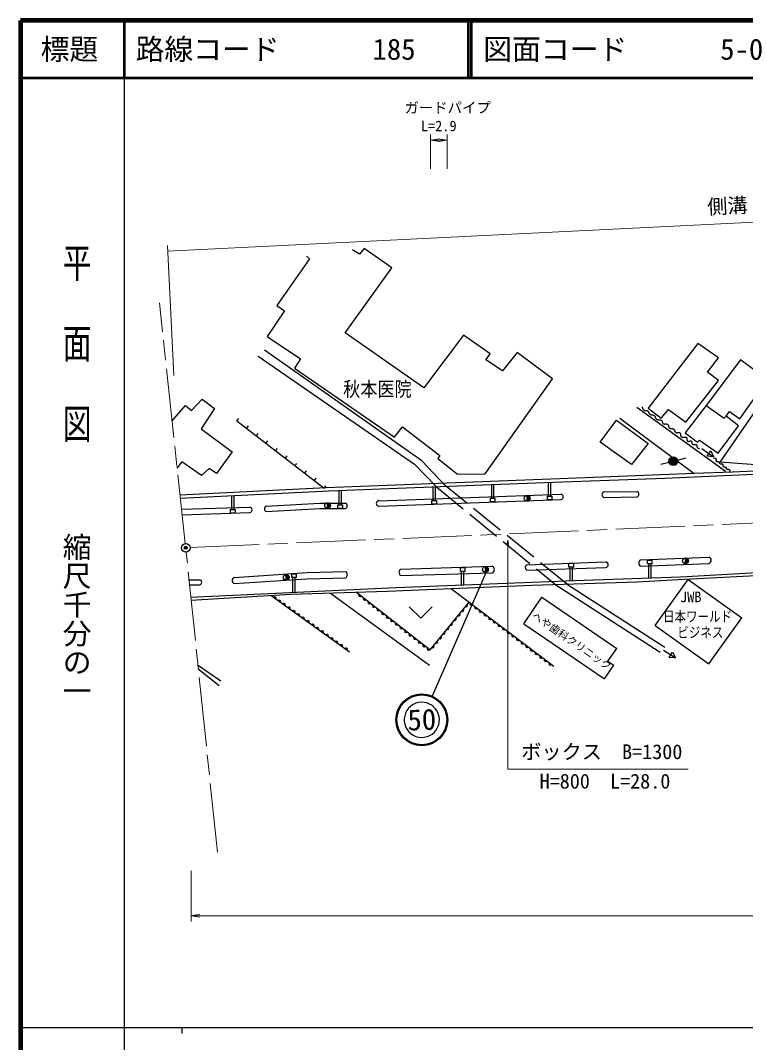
# Model space of a CAD drawing. Units: millimetres, scale not verified. Extents: x 40000 to 680000, y 20000 to 380000.
# Drawn here: x 40000 to 165925, y 202409 to 380000 of the extents above; entities that cross this region are included whole.
import ezdxf
from ezdxf.enums import TextEntityAlignment as Align

# ---------------------------------------------------------------- set-up
doc = ezdxf.new("R2010")
doc.units = ezdxf.units.MM
doc.header["$LTSCALE"] = 1000
doc.header["$PDMODE"] = 32
doc.header["$PDSIZE"] = 500
doc.linetypes.add('CHAIN', pattern=[18.5, 12, -1.5, 3.5, -1.5])
doc.linetypes.add('DASHED', pattern=[7.5, 6, -1.5])
for name, color, linetype, lineweight in [('M-BGD', 7, 'Continuous', 25), ('M-BGD-EXST', 7, 'Continuous', 25), ('M-BMK', 2, 'CHAIN', 13), ('M-BMK-SRVR', 3, 'Continuous', 25), ('M-STR-HTXT', 7, 'Continuous', 13), ('M-STR-STRC', 7, 'Continuous', 25), ('M-TTL', 2, 'Continuous', 140), ('M-TTL-BAND', 7, 'Continuous', 25), ('M-TTL-LINE', 7, 'Continuous', 50)]:
    doc.layers.add(name, color=color, linetype=linetype, lineweight=lineweight)
doc.layers.add('M-OTRS', color=6, linetype='Continuous')
doc.layers.add('M-TTL-TXT', color=7, linetype='Continuous')
doc.styles.add('@ＭＳ ゴシック', font='')
doc.styles.add('ＭＳ ゴシック', font='')
doc.styles.get('@ＭＳ ゴシック').set_extended_font_data('@MS Gothic')
doc.styles.get('ＭＳ ゴシック').set_extended_font_data('MS Gothic')

# ---------------------------------------------------------------- blocks, each defined once
blk = doc.blocks.new('open_arrow')
at = {"color": 0, "linetype": 'Continuous', "lineweight": -2}
blk.add_lwpolyline([(7.5, 1.25), (0, 0), (7.5, -1.25)], dxfattribs=at)

msp = doc.modelspace()

# ---------------------------------------------------------------- linework, layer by layer
at = {"layer": 'M-BGD'}
for p, q in [((98861, 339362), (97680, 340165)), ((99711, 340402), (98861, 339362)), ((104482, 337001), (99711, 340402)), ((90217, 338607), (84548, 330482)), ((89650, 339032), (90217, 338607)), ((96404, 325711), (104482, 337001)), ((84548, 330482), (85871, 329537)), ((85871, 329537), (82848, 325097)), ((82848, 325097), (88611, 321177)), ((110032, 316170), (96404, 325711)), ((116928, 325333), (110032, 316170)), ((121557, 322074), (116928, 325333)), ((157649, 323890), (148997, 312630)), ((161211, 321377), (157649, 323890)), ((81289, 321696), (108449, 302897)), ((109725, 303463), (82375, 322736)), ((120802, 321035), (121557, 322074)), ((126234, 322310), (123730, 319098)), ((132421, 317729), (126234, 322310)), ((88611, 321177), (87619, 319571)), ((123730, 319098), (120802, 321035)), ((165060, 321059), (159080, 313075)), ((159335, 318896), (161211, 321377)), ((169736, 317560), (165060, 321059)), ((87619, 319571), (104954, 307573)), ((161243, 317433), (159335, 318896)), ((120707, 301243), (132421, 317729)), ((155581, 310181), (161243, 317433)), ((164933, 310754), (169736, 317560)), ((161545, 303279), (169497, 314825)), ((66297, 310403), (68642, 313076)), ((68642, 313076), (69705, 312249)), ((69705, 312249), (71570, 314186)), ((73696, 312604), (71405, 309061)), ((71570, 314186), (73696, 312604)), ((162436, 301625), (147041, 312726)), ((148997, 312630), (151287, 310913)), ((159080, 313075), (155454, 308336)), ((159080, 313075), (162229, 310881)), ((77605, 310454), (77910, 310850)), ((144067, 310881), (157013, 301307)), ((151287, 310913), (152528, 312408)), ((152528, 312408), (155581, 310181)), ((162229, 310881), (162579, 311262)), ((162579, 311262), (163152, 312058)), ((164678, 309577), (162579, 311262)), ((163152, 312058), (164933, 310754)), ((71405, 309061), (76790, 305046)), ((77605, 310454), (92752, 298748)), ((79288, 309154), (79593, 309549)), ((104954, 307573), (106371, 309368)), ((106371, 309368), (112842, 304408)), ((140664, 306746), (143495, 310531)), ((143495, 310531), (149029, 306523)), ((161180, 304837), (164678, 309577)), ((80971, 307853), (81276, 308248)), ((155422, 308368), (157585, 306746)), ((82654, 306552), (82959, 306948)), ((84337, 305251), (84642, 305647)), ((146103, 302865), (140664, 306746)), ((149029, 306523), (146103, 302865)), ((157585, 306746), (157903, 307096)), ((157903, 307096), (161180, 304837)), ((158317, 305634), (160358, 304191)), ((76790, 305046), (74050, 301267)), ((86020, 303951), (86325, 304346)), ((112842, 304408), (112464, 303889)), ((112464, 303889), (115889, 301149)), ((159245, 304294), (159890, 305206)), ((160358, 304191), (159245, 304294)), ((159890, 305206), (160358, 304191)), ((68051, 303322), (67161, 302227)), ((71429, 300913), (68051, 303322)), ((72798, 302164), (71429, 300913)), ((74050, 301267), (72798, 302164)), ((87703, 302650), (88008, 303045)), ((108449, 302897), (112246, 298973)), ((113731, 299182), (109725, 303463)), ((174905, 302197), (161545, 303279)), ((185088, 302356), (163668, 301540)), ((89386, 301349), (89691, 301745)), ((91069, 300048), (91374, 300444)), ((115889, 301149), (120707, 301243)), ((138049, 300540), (121623, 299891)), ((132568, 299789), (151897, 300472)), ((157013, 301307), (138049, 300540)), ((151897, 300472), (179575, 301735)), ((163668, 301540), (157013, 301307)), ((93092, 298764), (67659, 297508)), ((92752, 298748), (93057, 299143)), ((92752, 298748), (93057, 299143)), ((121623, 299891), (93092, 298764)), ((93604, 298286), (121845, 299345)), ((121845, 299345), (132568, 299789)), ((67712, 297010), (93604, 298286)), ((102298, 296560), (133913, 297709)), ((102298, 295602), (133913, 296751)), ((111409, 296586), (111409, 295986)), ((111409, 296586), (112259, 296586)), ((112259, 296586), (112259, 295986)), ((121556, 297017), (121556, 296417)), ((121556, 297017), (122406, 297017)), ((122406, 297017), (122406, 296417)), ((131445, 297360), (131445, 296760)), ((131445, 297360), (132295, 297360)), ((131445, 296760), (132295, 296760)), ((132295, 297360), (132295, 296760)), ((141352, 298077), (147115, 298163)), ((141352, 297126), (147115, 297212)), ((67914, 295092), (79863, 295456)), ((76422, 295043), (77272, 295043)), ((76422, 295043), (76422, 294443)), ((77272, 295043), (77272, 294443)), ((82691, 295594), (91984, 296137)), ((82691, 294671), (91984, 295213)), ((91984, 296137), (96428, 296114)), ((91984, 295213), (96428, 295190)), ((95057, 295857), (95057, 295257)), ((95057, 295857), (95907, 295857)), ((95057, 295257), (95907, 295257)), ((95907, 295857), (95907, 295257)), ((111409, 295986), (112259, 295986)), ((121556, 296417), (122406, 296417)), ((68016, 294125), (79863, 294486)), ((76422, 294443), (77272, 294443)), ((147738, 286278), (159597, 286771)), ((149735, 286182), (148885, 286182)), ((148885, 285582), (148885, 286182)), ((149735, 285582), (149735, 286182)), ((89710, 284057), (96488, 284243)), ((106028, 284686), (121910, 285158)), ((117246, 284868), (116396, 284868)), ((116396, 284268), (116396, 284868)), ((117246, 284268), (116396, 284268)), ((117246, 284268), (117246, 284868)), ((127969, 285438), (141686, 285909)), ((127969, 284481), (141686, 284952)), ((136078, 285621), (135228, 285621)), ((135228, 285021), (135228, 285621)), ((136078, 285021), (135228, 285021)), ((136078, 285021), (136078, 285621)), ((147738, 285173), (159597, 285666)), ((149735, 285582), (148885, 285582)), ((154637, 283309), (176265, 284557)), ((69211, 282817), (71132, 282828)), ((77157, 283240), (89710, 284057)), ((77157, 282163), (89710, 282980)), ((87952, 283794), (87102, 283794)), ((87102, 283194), (87102, 283794)), ((87952, 283194), (87102, 283194)), ((87952, 283194), (87952, 283794)), ((89710, 282980), (96488, 283166)), ((105175, 281473), (136203, 282684)), ((106028, 283541), (121910, 284013)), ((147091, 282427), (128804, 281803)), ((136203, 282684), (154637, 283309)), ((154251, 282794), (147091, 282427)), ((150216, 274851), (155940, 282885)), ((179863, 284116), (154251, 282794)), ((155940, 282885), (165284, 276228)), ((69304, 281933), (71132, 281943)), ((69529, 279802), (105175, 281473)), ((103688, 280775), (86944, 280261)), ((111095, 270651), (98389, 280612)), ((128804, 281803), (103688, 280775)), ((114852, 281232), (132633, 267784)), ((132998, 281946), (151078, 270266)), ((135007, 282015), (151934, 271079)), ((86944, 280261), (69591, 279222)), ((97154, 270266), (83513, 280055)), ((93861, 280473), (111042, 267998)), ((117863, 278954), (111095, 270651)), ((127410, 275173), (130554, 279777)), ((130554, 279777), (143546, 270904)), ((159561, 268194), (165284, 276228)), ((127410, 275173), (141442, 265590)), ((150216, 274851), (159561, 268194)), ((142026, 268679), (143546, 270904)), ((151649, 270597), (153763, 269263)), ((152646, 269307), (153243, 270252)), ((153243, 270252), (153763, 269263)), ((142026, 268679), (143066, 267968)), ((153763, 269263), (152646, 269307)), ((70774, 268019), (74825, 265241)), ((74517, 264372), (70854, 267258)), ((141442, 265590), (143066, 267968))]:
    msp.add_line(p, q, dxfattribs=at)
at = {"layer": 'M-BGD', "linetype": 'DASHED'}
for p, q in [((95681, 298364), (95681, 295857)), ((111632, 298962), (111632, 296586)), ((112032, 298977), (112032, 296586)), ((112246, 298973), (132998, 281946)), ((135007, 282015), (113731, 299182)), ((121779, 299342), (121779, 297017)), ((122179, 299359), (122179, 297017)), ((131668, 299752), (131668, 297360)), ((132068, 299768), (132068, 297360)), ((76645, 297451), (76645, 295043)), ((77045, 297470), (77045, 295043)), ((95281, 298349), (95281, 295857)), ((116622, 281920), (116622, 284268)), ((117022, 281935), (117022, 284268)), ((135454, 282655), (135454, 285021)), ((135854, 282673), (135854, 285021)), ((149112, 283121), (149112, 285582)), ((149512, 283135), (149512, 285582)), ((87329, 280636), (87329, 283194)), ((87729, 280655), (87729, 283194))]:
    msp.add_line(p, q, dxfattribs=at)
at = {"layer": 'M-BGD'}
for points in [[(147964, 312881), (147973, 312810), (147989, 312740), (148011, 312670), (148039, 312602), (148072, 312536), (148110, 312473), (148153, 312414), (148200, 312359), (148252, 312310), (148308, 312266), (148361, 312239), (148418, 312223), (148479, 312217), (148542, 312216), (148607, 312219), (148672, 312222), (148735, 312222), (148796, 312217), (148855, 312202), (148908, 312176), (148963, 312132), (149007, 312078), (149045, 312017), (149077, 311951), (149107, 311882), (149136, 311812), (149167, 311745), (149203, 311682), (149246, 311625), (149298, 311577), (149368, 311534), (149445, 311505), (149526, 311484), (149611, 311470), (149697, 311459), (149783, 311448), (149867, 311434), (149948, 311412), (150024, 311381), (150092, 311337), (150141, 311288), (150180, 311230), (150212, 311166), (150239, 311097), (150263, 311027), (150287, 310957), (150314, 310889), (150347, 310826), (150387, 310770), (150437, 310722), (150513, 310678), (150596, 310651), (150685, 310636), (150778, 310629), (150872, 310626), (150967, 310622), (151059, 310615), (151148, 310599), (151231, 310572), (151307, 310527), (151353, 310482), (151390, 310427), (151418, 310366), (151442, 310301), (151462, 310233), (151483, 310165), (151507, 310100), (151536, 310040), (151573, 309986), (151621, 309943), (151690, 309907), (151765, 309887), (151844, 309879), (151928, 309880), (152012, 309884), (152097, 309889), (152180, 309889), (152259, 309881), (152333, 309860), (152401, 309823), (152451, 309774), (152490, 309716), (152518, 309649), (152541, 309578), (152560, 309503), (152580, 309429), (152602, 309356), (152630, 309289), (152667, 309229), (152716, 309178), (152776, 309141), (152843, 309117), (152914, 309103), (152989, 309096), (153065, 309092), (153142, 309089), (153217, 309082), (153290, 309070), (153358, 309048), (153420, 309013), (153472, 308966), (153514, 308910), (153548, 308846), (153577, 308778), (153604, 308708), (153631, 308638), (153662, 308571), (153697, 308510), (153741, 308457), (153795, 308414), (153861, 308385), (153934, 308373), (154010, 308373), (154089, 308382), (154169, 308393), (154249, 308404), (154326, 308410), (154400, 308407), (154468, 308389), (154530, 308354), (154578, 308300), (154610, 308234), (154628, 308159), (154638, 308079), (154643, 307995), (154648, 307911), (154658, 307831), (154676, 307755), (154706, 307689), (154754, 307634), (154831, 307589), (154918, 307567), (155012, 307563), (155111, 307570), (155213, 307583), (155314, 307596), (155413, 307603), (155507, 307598), (155593, 307575), (155669, 307529), (155710, 307479), (155735, 307419), (155748, 307350), (155753, 307277), (155754, 307201), (155755, 307125), (155761, 307053), (155776, 306987), (155804, 306930), (155849, 306885), (155902, 306860), (155960, 306854), (156023, 306863), (156087, 306881), (156154, 306904), (156220, 306927), (156286, 306946), (156349, 306955), (156408, 306952), (156463, 306930), (156504, 306894), (156532, 306848), (156552, 306795), (156564, 306736), (156573, 306675), (156582, 306612), (156594, 306552), (156611, 306496), (156636, 306446), (156673, 306405), (156735, 306368), (156804, 306348), (156879, 306340), (156958, 306340), (157039, 306344), (157119, 306348), (157197, 306347), (157270, 306337), (157337, 306314), (157396, 306274), (157421, 306243), (157437, 306206), (157447, 306166), (157452, 306124), (157454, 306079), (157455, 306034), (157458, 305990), (157464, 305947), (157475, 305907), (157494, 305870), (157524, 305830), (157557, 305792), (157593, 305757), (157631, 305724), (157672, 305693), (157714, 305665), (157759, 305640), (157804, 305618), (157851, 305599), (157898, 305583)], [(163254, 301608), (163264, 301636), (163269, 301665), (163270, 301695), (163266, 301727), (163259, 301758), (163248, 301788), (163234, 301817), (163218, 301845), (163199, 301870), (163179, 301893), (163137, 301924), (163087, 301943), (163033, 301953), (162975, 301957), (162915, 301959), (162856, 301960), (162798, 301964), (162744, 301975), (162696, 301995), (162654, 302028), (162641, 302047), (162633, 302069), (162630, 302094), (162629, 302120), (162630, 302146), (162632, 302173), (162631, 302199), (162629, 302224), (162622, 302247), (162609, 302268), (162569, 302305), (162520, 302331), (162466, 302349), (162407, 302362), (162346, 302372), (162286, 302382), (162227, 302395), (162173, 302413), (162125, 302440), (162085, 302477), (162066, 302511), (162056, 302549), (162053, 302589), (162055, 302632), (162059, 302676), (162062, 302719), (162063, 302761), (162059, 302801), (162047, 302836), (162025, 302867), (161984, 302897), (161936, 302914), (161884, 302921), (161827, 302921), (161769, 302917), (161711, 302913), (161653, 302911), (161598, 302915), (161547, 302928), (161501, 302953), (161484, 302971), (161470, 302991), (161460, 303014), (161452, 303039), (161446, 303065), (161439, 303091), (161432, 303116), (161423, 303141), (161411, 303163), (161395, 303182), (161346, 303219), (161288, 303246), (161225, 303265), (161158, 303280), (161091, 303292), (161024, 303306), (160962, 303324), (160905, 303348), (160857, 303382), (160819, 303429), (160808, 303459), (160807, 303491), (160813, 303525), (160825, 303560), (160838, 303596), (160852, 303631), (160863, 303666), (160869, 303699), (160867, 303731), (160855, 303761), (160829, 303796), (160796, 303828), (160759, 303855), (160718, 303877), (160674, 303895), (160628, 303909), (160580, 303917), (160533, 303921), (160487, 303920), (160442, 303914)]]:
    msp.add_lwpolyline(points, dxfattribs=at)
for centre, radius, start, end in [((133738, 297226), 514, 291.09968, 70.15492), ((141463, 297602), 488, 103.19274, 256.80726), ((146826, 297687), 556, 301.24521, 58.75479), ((79736, 294971), 501, 284.67639, 75.32361), ((82867, 295133), 494, 110.83242, 249.16758), ((96270, 295652), 488, 288.82889, 71.17111), ((102273, 296081), 480, 87.00253, 272.99747), ((147983, 285726), 604, 113.93125, 246.06875), ((159358, 286218), 602, 293.35608, 66.64392), ((96151, 283704), 635, 302.01528, 57.98472), ((106423, 284115), 694, 124.72238, 235.86085), ((121692, 284586), 613, 290.92155, 69.07845), ((128184, 284959), 525, 114.20891, 245.92893), ((141581, 285431), 490, 282.48468, 77.51532), ((71044, 282386), 451, 281.33132, 78.66868), ((77335, 282701), 567, 108.31528, 251.68472), ((84131, 279607), 254, 325.33166, 143.33694), ((84958, 279014), 254, 325.33166, 143.33694), ((98986, 280147), 252, 142.42522, 321.38759), ((99780, 279525), 252, 142.42522, 321.38759), ((100574, 278902), 252, 142.42522, 321.38759), ((85784, 278420), 254, 325.33166, 143.33694), ((86611, 277827), 254, 325.33166, 143.33694), ((87438, 277234), 254, 325.33166, 143.33694), ((101368, 278279), 252, 142.42522, 321.38759), ((102162, 277657), 252, 142.42522, 321.38759), ((102956, 277034), 252, 142.42522, 321.38759), ((116731, 277574), 255, 231.96113, 49.66782), ((117376, 278365), 255, 231.96113, 49.66782), ((118289, 278637), 253, 143.65802, 322.13915), ((119097, 278025), 253, 143.65802, 322.13915), ((119906, 277414), 253, 143.65802, 322.13915), ((88264, 276640), 254, 325.33166, 143.33694), ((89091, 276047), 254, 325.33166, 143.33694), ((89918, 275454), 254, 325.33166, 143.33694), ((103751, 276412), 252, 142.42522, 321.38759), ((104545, 275789), 252, 142.42522, 321.38759), ((105339, 275167), 252, 142.42522, 321.38759), ((114798, 275201), 255, 231.96113, 49.66782), ((115442, 275992), 255, 231.96113, 49.66782), ((116087, 276783), 255, 231.96113, 49.66782), ((120714, 276803), 253, 143.65802, 322.13915), ((121522, 276192), 253, 143.65802, 322.13915), ((122330, 275580), 253, 143.65802, 322.13915), ((90744, 274861), 254, 325.33166, 143.33694), ((91571, 274267), 254, 325.33166, 143.33694), ((92398, 273674), 254, 325.33166, 143.33694), ((106133, 274544), 252, 142.42522, 321.38759), ((106927, 273921), 252, 142.42522, 321.38759), ((113508, 273620), 255, 231.96113, 49.66782), ((114153, 274411), 255, 231.96113, 49.66782), ((123138, 274969), 253, 143.65802, 322.13915), ((123947, 274358), 253, 143.65802, 322.13915), ((124755, 273746), 253, 143.65802, 322.13915), ((93225, 273081), 254, 325.33166, 143.33694), ((94051, 272487), 254, 325.33166, 143.33694), ((94878, 271894), 254, 325.33166, 143.33694), ((107721, 273299), 252, 142.42522, 321.38759), ((108515, 272676), 252, 142.42522, 321.38759), ((109310, 272054), 252, 142.42522, 321.38759), ((112219, 272038), 255, 231.96113, 49.66782), ((112864, 272829), 255, 231.96113, 49.66782), ((125563, 273135), 253, 143.65802, 322.13915), ((126371, 272524), 253, 143.65802, 322.13915), ((127179, 271913), 253, 143.65802, 322.13915), ((95705, 271301), 254, 325.33166, 143.33694), ((96531, 270707), 254, 325.33166, 143.33694), ((110104, 271431), 252, 142.42522, 321.38759), ((110898, 270809), 252, 142.42522, 321.38759), ((111575, 271248), 255, 231.96113, 49.66782), ((127988, 271301), 253, 143.65802, 322.13915), ((128796, 270690), 253, 143.65802, 322.13915), ((129604, 270079), 253, 143.65802, 322.13915), ((130412, 269468), 253, 143.65802, 322.13915), ((131220, 268856), 253, 143.65802, 322.13915), ((132029, 268245), 253, 143.65802, 322.13915)]:
    msp.add_arc(centre, radius, start, end, dxfattribs=at)
at = {"layer": 'M-BGD-EXST'}
for p, q in [((152691, 303706), (154066, 303706)), ((152778, 303856), (152778, 302956)), ((152778, 303856), (153978, 303856)), ((152928, 304006), (152928, 302806)), ((152928, 304006), (153828, 304006)), ((153078, 304093), (153078, 302718)), ((153228, 304141), (153228, 302671)), ((153378, 304156), (153378, 302656)), ((153528, 304141), (153528, 302671)), ((153678, 304093), (153678, 302718)), ((153828, 304006), (153828, 302806)), ((153978, 303856), (153978, 302956)), ((154103, 303600), (155552, 303988)), ((152654, 303212), (151205, 302823)), ((152628, 303406), (154128, 303406)), ((152644, 303556), (154113, 303556)), ((152644, 303256), (154113, 303256)), ((152691, 303106), (154066, 303106)), ((152778, 302956), (153978, 302956)), ((152928, 302806), (153828, 302806)), ((128001, 296464), (128001, 297464)), ((128042, 296466), (128042, 297462)), ((128084, 296471), (128084, 297457)), ((128126, 296480), (128126, 297448)), ((128167, 296493), (128167, 297436)), ((128209, 296510), (128209, 297419)), ((128251, 296531), (128251, 297397)), ((128292, 296558), (128292, 297370)), ((128334, 296592), (128334, 297337)), ((128376, 296634), (128376, 297295)), ((128417, 296688), (128417, 297241)), ((128459, 296764), (128459, 297164)), ((93335, 295205), (93335, 296205)), ((93376, 295206), (93376, 296203)), ((93418, 295212), (93418, 296198)), ((93460, 295221), (93460, 296189)), ((93501, 295233), (93501, 296176)), ((93543, 295250), (93543, 296159)), ((93585, 295272), (93585, 296138)), ((93626, 295299), (93626, 296111)), ((93668, 295332), (93668, 296077)), ((93710, 295374), (93710, 296035)), ((93751, 295428), (93751, 295981)), ((93793, 295505), (93793, 295905)), ((155492, 285620), (155492, 286620)), ((155533, 285622), (155533, 286618)), ((155575, 285627), (155575, 286613)), ((155617, 285636), (155617, 286604)), ((155658, 285649), (155658, 286591)), ((155700, 285666), (155700, 286575)), ((155742, 285687), (155742, 286553)), ((155783, 285714), (155783, 286526)), ((155825, 285747), (155825, 286493)), ((155867, 285789), (155867, 286451)), ((155908, 285844), (155908, 286396)), ((155950, 285920), (155950, 286320)), ((120750, 284117), (120750, 285117)), ((120792, 284119), (120792, 285116)), ((120834, 284124), (120834, 285110)), ((120875, 284133), (120875, 285101)), ((120917, 284146), (120917, 285089)), ((120959, 284163), (120959, 285072)), ((121000, 284184), (121000, 285050)), ((121042, 284211), (121042, 285023)), ((121084, 284245), (121084, 284990)), ((121125, 284287), (121125, 284948)), ((121167, 284341), (121167, 284894)), ((121209, 284418), (121209, 284817)), ((86170, 282722), (86170, 283722)), ((86212, 282724), (86212, 283720)), ((86254, 282729), (86254, 283715)), ((86295, 282738), (86295, 283706)), ((86337, 282751), (86337, 283693)), ((86379, 282767), (86379, 283676)), ((86420, 282789), (86420, 283655)), ((86462, 282816), (86462, 283628)), ((86504, 282849), (86504, 283595)), ((86545, 282891), (86545, 283553)), ((86587, 282946), (86587, 283498)), ((86629, 283022), (86629, 283422)), ((107525, 278131), (109525, 276131)), ((109525, 276131), (111525, 278131))]:
    msp.add_line(p, q, dxfattribs=at)
for centre, radius in [((153378, 303406), 750), ((128001, 296964), 500), ((93335, 295705), 500), ((155492, 286120), 500), ((120750, 284617), 500), ((86170, 283222), 500)]:
    msp.add_circle(centre, radius, dxfattribs=at)
at = {"layer": 'M-BMK'}
for p, q in [((68624, 289130), (64130, 330915)), ((69454, 288417), (168208, 292682)), ((74211, 235477), (68782, 287638))]:
    msp.add_line(p, q, dxfattribs=at)
at = {"layer": 'M-BMK-SRVR'}
msp.add_circle((68704, 288384), 750, dxfattribs=at)
at = {"layer": 'M-OTRS'}
msp.add_point((68704, 288384), dxfattribs=at)
at = {"layer": 'M-STR-HTXT'}
for p, q in [((111190, 354208), (111190, 360208)), ((111190, 359208), (114090, 359208)), ((114090, 354208), (114090, 360208)), ((65563, 339920), (275979, 350317)), ((66630, 318326), (65514, 340918)), ((69658, 232265), (69658, 223439)), ((69658, 224439), (391341, 224439))]:
    msp.add_line(p, q, dxfattribs=at)
msp.add_lwpolyline([(124620, 289675), (124620, 249886), (155982, 249886)], dxfattribs=at)
at = {"layer": 'M-STR-STRC'}
msp.add_line((120820, 284041), (111499, 262607), dxfattribs=at)
for radius in [4500, 4320]:
    msp.add_circle((109704, 258481), radius, dxfattribs=at)
for start, end in [(63.80351, 1.876), (1.876, 63.80351)]:
    msp.add_arc((109704, 258481), 3060, start, end, dxfattribs=at)
at = {"layer": 'M-TTL'}
for p, q in [((40000, 380000), (40000, 20000)), ((680000, 380000), (40000, 380000))]:
    msp.add_line(p, q, dxfattribs=at)
at = {"layer": 'M-TTL-BAND'}
for p, q in [((58000, 370000), (58000, 20000)), ((40000, 205000), (579000, 205000)), ((68000, 205000), (68000, 204000))]:
    msp.add_line(p, q, dxfattribs=at)
at = {"layer": 'M-TTL-LINE'}
for p, q in [((58000, 380000), (58000, 370000)), ((117750, 380000), (117750, 370000)), ((118250, 380000), (118250, 370000)), ((40000, 370000), (680000, 370000))]:
    msp.add_line(p, q, dxfattribs=at)

# ---------------------------------------------------------------- block references
at = {"layer": 'M-STR-HTXT', "xscale": 200, "yscale": 200}
for p in [(111190, 359208), (69658, 224439)]:
    msp.add_blockref('open_arrow', p, dxfattribs=at)
at = {"layer": 'M-STR-HTXT'}
for p, xscale, yscale, rotation in [((114090, 359208), 200, 200, 180), ((124620, 289675), 100, 100, 270)]:
    msp.add_blockref('open_arrow', p, dxfattribs=dict(at, xscale=xscale, yscale=yscale, rotation=rotation))

# ---------------------------------------------------------------- texts
at = {"layer": 'M-BGD-EXST', "style": 'ＭＳ ゴシック'}
for s, height, width, p in [('秋本医院', 2566, 0.85, (96044, 313896)), ('日本ワールド', 1833, 0.8, (151576, 274969)), ('ビジネス', 1833, 0.8, (154078, 272199))]:
    msp.add_text(s, height=height, dxfattribs=dict(at, width=width)).set_placement(p, align=Align.BOTTOM_LEFT)
msp.add_text('JWB', height=1833, dxfattribs=at).set_placement((154536, 278371), align=Align.BOTTOM_LEFT)
msp.add_text('へや歯科クリニック', height=1320, rotation=325.384, dxfattribs=at).set_placement((128485, 275923), align=Align.BOTTOM_LEFT)
at = {"layer": 'M-STR-HTXT', "style": 'ＭＳ ゴシック'}
for s, height, p in [('ガードパイプ', 1833, (106685, 363368)), ('ボックス\u3000B=1300', 2566, (126982, 250886)), ('H=800\u3000L=28.0', 2566, (130166, 245771))]:
    msp.add_text(s, height=height, dxfattribs=at).set_placement(p, align=Align.BOTTOM_LEFT)
msp.add_text('L=2.9', height=1833, dxfattribs=at).set_placement((112640, 360208), align=Align.BOTTOM_CENTER)
msp.add_text('側溝\u3000L=208.0', height=2566, rotation=2.829, dxfattribs=at).set_placement((170722, 346117), align=Align.BOTTOM_CENTER)
at = {"layer": 'M-STR-STRC', "style": 'ＭＳ ゴシック'}
msp.add_text('50', height=3666, rotation=1.876, dxfattribs=at).set_placement((109697, 258524), align=Align.MIDDLE_CENTER)
at = {"layer": 'M-TTL-BAND', "style": '@ＭＳ ゴシック', "width": 1.4}
msp.add_text('平  面  図', height=3666, rotation=270, dxfattribs=at).set_placement((49777, 306475), align=Align.MIDDLE_RIGHT)
at = {"layer": 'M-TTL-BAND', "style": '@ＭＳ ゴシック'}
msp.add_text('縮尺千分の一', height=3666, rotation=270, dxfattribs=at).set_placement((49777, 261030), align=Align.MIDDLE_RIGHT)
at = {"layer": 'M-TTL-TXT', "style": 'ＭＳ ゴシック'}
msp.add_text('標題', height=3666, dxfattribs=at).set_placement((48500, 375000), align=Align.MIDDLE_CENTER)
for s, p in [('路線コード', (60000, 375000)), ('185', (101142, 375000)), ('図面コード', (120380, 375000)), ('5-0', (161521, 375000))]:
    msp.add_text(s, height=3666, dxfattribs=at).set_placement(p, align=Align.MIDDLE_LEFT)

doc.saveas('drawing.dxf')
